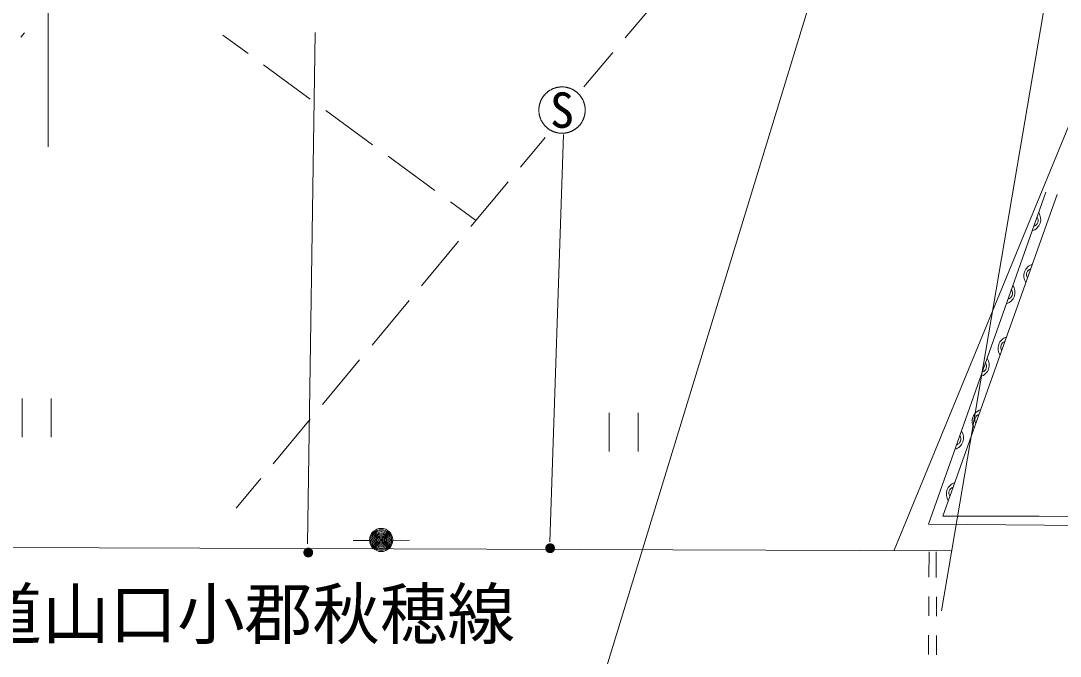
# Model space of a CAD drawing. Units: millimetres, scale not verified. Extents: x 40000 to 680000, y 20000 to 380000.
# Drawn here: x 289861 to 343700, y 283002 to 315906 of the extents above; entities that cross this region are included whole.
import ezdxf
from ezdxf.enums import TextEntityAlignment as Align

# ---------------------------------------------------------------- set-up
doc = ezdxf.new("R2010")
doc.units = ezdxf.units.MM
doc.header["$LTSCALE"] = 1000
for name, color, linetype, lineweight in [('M-BGD', 7, 'Continuous', 13), ('M-BGD-HTXT', 7, 'Continuous', 13), ('M-STR-HTXT', 7, 'Continuous', 13), ('M-STR-STRC', 7, 'Continuous', 13)]:
    doc.layers.add(name, color=color, linetype=linetype, lineweight=lineweight)
doc.styles.add('ＭＳ ゴシック', font='')
doc.styles.get('ＭＳ ゴシック').set_extended_font_data('MS Gothic')

# ---------------------------------------------------------------- blocks, each defined once
blk = doc.blocks.new('偏心点・方位点')
at = {"color": 7, "linetype": 'Continuous', "lineweight": 13}
for radius in [1, 0.9, 0.8, 0.7, 0.6, 0.5, 0.4, 0.3, 0.2, 0.1, 0.05]:
    blk.add_circle((0, 0), radius, dxfattribs=at)
blk = doc.blocks.new('田')
at = {"color": 7, "linetype": 'Continuous', "lineweight": 13}
for p, q in [((-0.75, 1), (-0.75, -1)), ((0.75, -1), (0.75, 1))]:
    blk.add_line(p, q, dxfattribs=at)

msp = doc.modelspace()

# ---------------------------------------------------------------- hatches: boundary and pattern name
at = {"layer": 'M-BGD'}
for points in [[(305004, 288425, -1), (304504, 288317, -1)], [(317531, 288647, -1), (317031, 288538, -1)]]:
    msp.add_hatch(color=256, dxfattribs=at).paths.add_polyline_path(points)

# ---------------------------------------------------------------- linework, layer by layer
for p, q in [((335096, 288491), (348344, 320709)), ((321175, 315030), (323104, 317327)), ((289867, 315053), (290060, 315280)), ((301631, 314215), (300332, 315167)), ((319034, 312482), (320531, 314265)), ((304857, 311851), (302437, 313624)), ((308083, 309486), (305663, 311259)), ((315740, 308328), (317022, 309864)), ((311309, 307121), (308890, 308895)), ((313178, 305256), (315100, 307560)), ((336885, 289835), (342959, 307024)), ((343545, 306914), (337624, 290262)), ((313414, 305578), (312116, 306530)), ((310616, 302184), (312538, 304488)), ((308054, 299112), (309976, 301416)), ((305492, 296041), (307414, 298345)), ((302930, 292969), (304852, 295273)), ((301009, 290665), (302290, 292201)), ((342617, 290248), (337624, 290262)), ((359757, 290175), (342617, 290248)), ((336885, 289835), (360552, 289664)), ((272276, 288697), (304358, 288575)), ((307082, 288987), (307978, 288987)), ((309101, 288970), (309996, 289003)), ((304358, 288575), (338099, 288465)), ((336907, 288415), (336900, 287093)), ((337280, 287069), (337273, 288415)), ((336895, 286093), (336890, 285093)), ((337290, 285069), (337285, 286069)), ((336885, 284093), (336880, 283093)), ((337300, 283069), (337295, 284069))]:
    msp.add_line(p, q, dxfattribs=at)
for centre, radius, start, end in [((342067, 305626), 625, 287.4106, 33.6708), ((342244, 305564), 312, 287.4106, 33.6708), ((342445, 302702), 625, 107.2968, 213.557), ((342269, 302765), 312, 107.2968, 213.557), ((340735, 301855), 625, 287.4106, 33.6708), ((340911, 301792), 312, 287.4106, 33.6708), ((341105, 298934), 625, 107.2968, 213.557), ((340928, 298996), 312, 107.2968, 213.557), ((339402, 298083), 625, 287.4106, 33.6708), ((339579, 298021), 312, 287.4106, 33.6708), ((339765, 295165), 625, 107.2968, 213.557), ((339588, 295228), 312, 107.2968, 213.557), ((338069, 294312), 625, 287.4106, 33.6708), ((338246, 294249), 312, 287.4106, 33.6708), ((338425, 291396), 625, 107.2968, 213.557), ((338248, 291459), 312, 107.2968, 213.557)]:
    msp.add_arc(centre, radius, start, end, dxfattribs=at)
at = {"layer": 'M-STR-HTXT'}
msp.add_line((337543, 285348), (345444, 331657), dxfattribs=at)
at = {"layer": 'M-STR-STRC'}
for p, q in [((291282, 328719), (291282, 309382)), ((319961, 281690), (332382, 322225)), ((305107, 315303), (304714, 288825)), ((317970, 310013), (317256, 288918))]:
    msp.add_line(p, q, dxfattribs=at)
msp.add_lwpolyline([(319096, 311282), (319096, 311303), (319095, 311324), (319094, 311345), (319093, 311366), (319092, 311387), (319090, 311408), (319087, 311429), (319084, 311449), (319081, 311470), (319078, 311491), (319074, 311512), (319070, 311532), (319065, 311553), (319060, 311573), (319055, 311593), (319049, 311614), (319043, 311634), (319037, 311654), (319030, 311674), (319023, 311693), (319016, 311713), (319008, 311733), (319000, 311752), (318992, 311771), (318983, 311790), (318974, 311809), (318965, 311828), (318955, 311847), (318945, 311865), (318935, 311883), (318924, 311902), (318913, 311919), (318902, 311937), (318890, 311955), (318878, 311972), (318866, 311989), (318853, 312006), (318840, 312022), (318827, 312039), (318814, 312055), (318800, 312071), (318786, 312087), (318772, 312102), (318758, 312117), (318743, 312132), (318728, 312147), (318713, 312161), (318697, 312176), (318681, 312189), (318665, 312203), (318649, 312216), (318633, 312229), (318616, 312242), (318599, 312255), (318582, 312267), (318564, 312279), (318547, 312290), (318529, 312301), (318511, 312312), (318493, 312323), (318475, 312333), (318456, 312343), (318438, 312353), (318419, 312362), (318400, 312371), (318381, 312380), (318361, 312388), (318342, 312396), (318322, 312404), (318303, 312411), (318283, 312418), (318263, 312424), (318243, 312431), (318223, 312437), (318203, 312442), (318182, 312447), (318162, 312452), (318141, 312457), (318121, 312461), (318100, 312464), (318079, 312468), (318058, 312471), (318038, 312474), (318017, 312476), (317996, 312478), (317975, 312479), (317954, 312481), (317933, 312481), (317912, 312482), (317891, 312482), (317870, 312482), (317849, 312481), (317828, 312480), (317807, 312479), (317786, 312477), (317765, 312475), (317744, 312472), (317723, 312469), (317703, 312466), (317682, 312463), (317661, 312459), (317641, 312454), (317620, 312450), (317600, 312445), (317580, 312439), (317559, 312434), (317539, 312428), (317519, 312421), (317499, 312414), (317480, 312407), (317460, 312400), (317441, 312392), (317421, 312384), (317402, 312375), (317383, 312367), (317364, 312357), (317345, 312348), (317327, 312338), (317308, 312328), (317290, 312318), (317272, 312307), (317254, 312296), (317237, 312284), (317219, 312273), (317202, 312261), (317185, 312248), (317168, 312236), (317151, 312223), (317135, 312210), (317119, 312196), (317103, 312183), (317087, 312169), (317072, 312154), (317057, 312140), (317042, 312125), (317027, 312110), (317013, 312094), (316999, 312079), (316985, 312063), (316972, 312047), (316958, 312031), (316945, 312014), (316933, 311997), (316920, 311980), (316908, 311963), (316897, 311946), (316885, 311928), (316874, 311910), (316863, 311892), (316853, 311874), (316842, 311856), (316832, 311837), (316823, 311819), (316814, 311800), (316805, 311781), (316796, 311762), (316788, 311742), (316780, 311723), (316773, 311703), (316765, 311684), (316759, 311664), (316752, 311644), (316746, 311624), (316740, 311603), (316735, 311583), (316729, 311563), (316725, 311542), (316720, 311522), (316716, 311501), (316713, 311481), (316709, 311460), (316706, 311439), (316704, 311418), (316702, 311397), (316700, 311376), (316698, 311355), (316697, 311334), (316697, 311313), (316696, 311292), (316696, 311271), (316697, 311250), (316697, 311229), (316698, 311208), (316700, 311188), (316702, 311167), (316704, 311146), (316706, 311125), (316709, 311104), (316713, 311083), (316716, 311063), (316720, 311042), (316725, 311021), (316729, 311001), (316735, 310981), (316740, 310960), (316746, 310940), (316752, 310920), (316759, 310900), (316765, 310880), (316773, 310861), (316780, 310841), (316788, 310821), (316796, 310802), (316805, 310783), (316814, 310764), (316823, 310745), (316832, 310726), (316842, 310708), (316853, 310690), (316863, 310671), (316874, 310653), (316885, 310636), (316897, 310618), (316908, 310601), (316920, 310583), (316933, 310566), (316945, 310550), (316958, 310533), (316972, 310517), (316985, 310501), (316999, 310485), (317013, 310469), (317027, 310454), (317042, 310439), (317057, 310424), (317072, 310410), (317087, 310395), (317103, 310381), (317119, 310368), (317135, 310354), (317151, 310341), (317168, 310328), (317185, 310315), (317202, 310303), (317219, 310291), (317237, 310279), (317254, 310268), (317272, 310257), (317290, 310246), (317308, 310236), (317327, 310226), (317345, 310216), (317364, 310206), (317383, 310197), (317402, 310188), (317421, 310180), (317441, 310172), (317460, 310164), (317480, 310157), (317499, 310149), (317519, 310143), (317539, 310136), (317559, 310130), (317580, 310124), (317600, 310119), (317620, 310114), (317641, 310109), (317661, 310105), (317682, 310101), (317703, 310098), (317723, 310094), (317744, 310092), (317765, 310089), (317786, 310087), (317807, 310085), (317828, 310084), (317849, 310083), (317870, 310082), (317891, 310082), (317912, 310082), (317933, 310082), (317954, 310083), (317975, 310085), (317996, 310086), (318017, 310088), (318038, 310090), (318058, 310093), (318079, 310096), (318100, 310099), (318121, 310103), (318141, 310107), (318162, 310112), (318182, 310117), (318203, 310122), (318223, 310127), (318243, 310133), (318263, 310139), (318283, 310146), (318303, 310153), (318322, 310160), (318342, 310168), (318361, 310176), (318381, 310184), (318400, 310193), (318419, 310202), (318438, 310211), (318456, 310221), (318475, 310231), (318493, 310241), (318511, 310252), (318529, 310262), (318547, 310274), (318564, 310285), (318582, 310297), (318599, 310309), (318616, 310322), (318633, 310334), (318649, 310347), (318665, 310361), (318681, 310374), (318697, 310388), (318713, 310402), (318728, 310417), (318743, 310432), (318758, 310446), (318772, 310462), (318786, 310477), (318800, 310493), (318814, 310509), (318827, 310525), (318840, 310541), (318853, 310558), (318866, 310575), (318878, 310592), (318890, 310609), (318902, 310627), (318913, 310644), (318924, 310662), (318935, 310680), (318945, 310699), (318955, 310717), (318965, 310736), (318974, 310755), (318983, 310773), (318992, 310793), (319000, 310812), (319008, 310831), (319016, 310851), (319023, 310870), (319030, 310890), (319037, 310910), (319043, 310930), (319049, 310950), (319055, 310970), (319060, 310991), (319065, 311011), (319070, 311032), (319074, 311052), (319078, 311073), (319081, 311094), (319084, 311114), (319087, 311135), (319090, 311156), (319092, 311177), (319093, 311198), (319094, 311219), (319095, 311240), (319096, 311261)], close=True, dxfattribs=at)

# ---------------------------------------------------------------- block references
at = {"layer": 'M-BGD', "rotation": 0.08929}
for name, p, xscale, yscale in [('田', (290679, 295346), 1000, 1000), ('田', (321085, 294605), 1000, 1000), ('偏心点・方位点', (308529, 289020), 600, 600)]:
    msp.add_blockref(name, p, dxfattribs=dict(at, xscale=xscale, yscale=yscale))

# ---------------------------------------------------------------- texts
at = {"layer": 'M-BGD-HTXT', "style": 'ＭＳ ゴシック'}
msp.add_text('主要地方道山口小郡秋穂線', height=2566, dxfattribs=at).set_placement((273460, 283136), align=Align.BOTTOM_LEFT)
at = {"layer": 'M-STR-STRC', "style": 'ＭＳ ゴシック'}
msp.add_text('S', height=1833, rotation=0.089, dxfattribs=at).set_placement((317896, 311282), align=Align.MIDDLE_CENTER)

doc.saveas('drawing.dxf')
